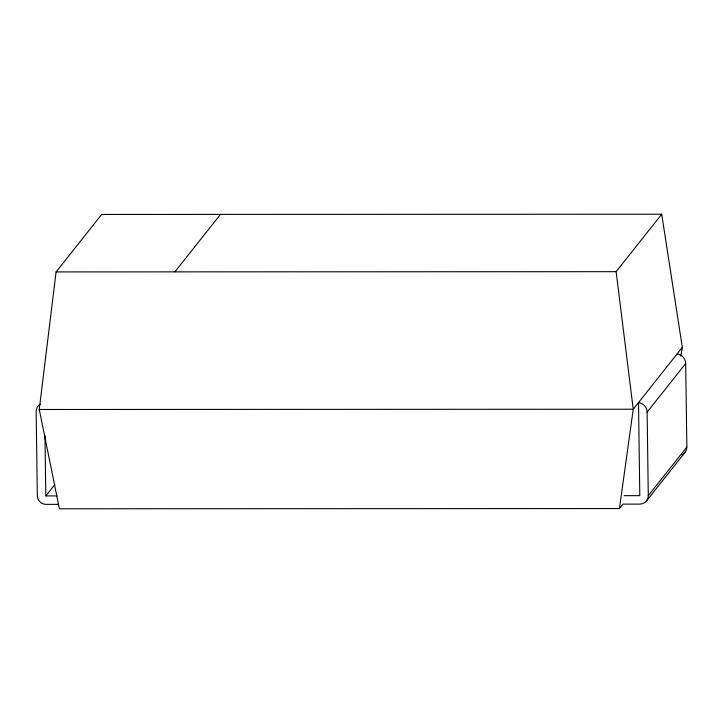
<?xml version="1.0" encoding="UTF-8"?>
<svg xmlns="http://www.w3.org/2000/svg" width="723" height="723" viewBox="0 0 723 723"><rect width="100%" height="100%" fill="white"/><g stroke="black" fill="none" stroke-linecap="round" stroke-linejoin="round"><path stroke-width="1.08" d="M677.062 353.981A9.679 9.553 38.4 0 1 685.684 363.506L686.85 447.031L648.287 495.662A8.531 8.414 38.4 0 1 639.918 504.121L622.946 504.13L619.439 508.549L59.394 508.784L39.259 409.489L56.087 271.92L101.663 214.451L661.708 214.216L682.322 347.347L680.849 356.177M619.439 508.549L633.24 409.236L616.132 271.676L661.708 214.216M174.885 271.866L220.461 214.397M57.036 495.915L45.811 495.915L54.939 484.41M682.322 347.347L633.24 409.236L39.259 409.489M648.287 495.662L647.121 412.137L685.684 363.506M646.606 500.813L685.169 452.182M56.087 271.92L616.132 271.676M624.094 495.671L639.801 495.662L638.499 402.603A9.679 9.553 38.4 0 1 647.121 412.137M58.662 504.365L45.929 504.374A8.531 8.414 38.4 0 1 37.325 495.915L36.15 411.622A8.839 8.721 38.4 0 1 40.262 404.139M44.971 435.373L45.811 495.915M686.85 447.031A8.531 8.414 38.4 0 1 681.717 454.848"/></g></svg>
